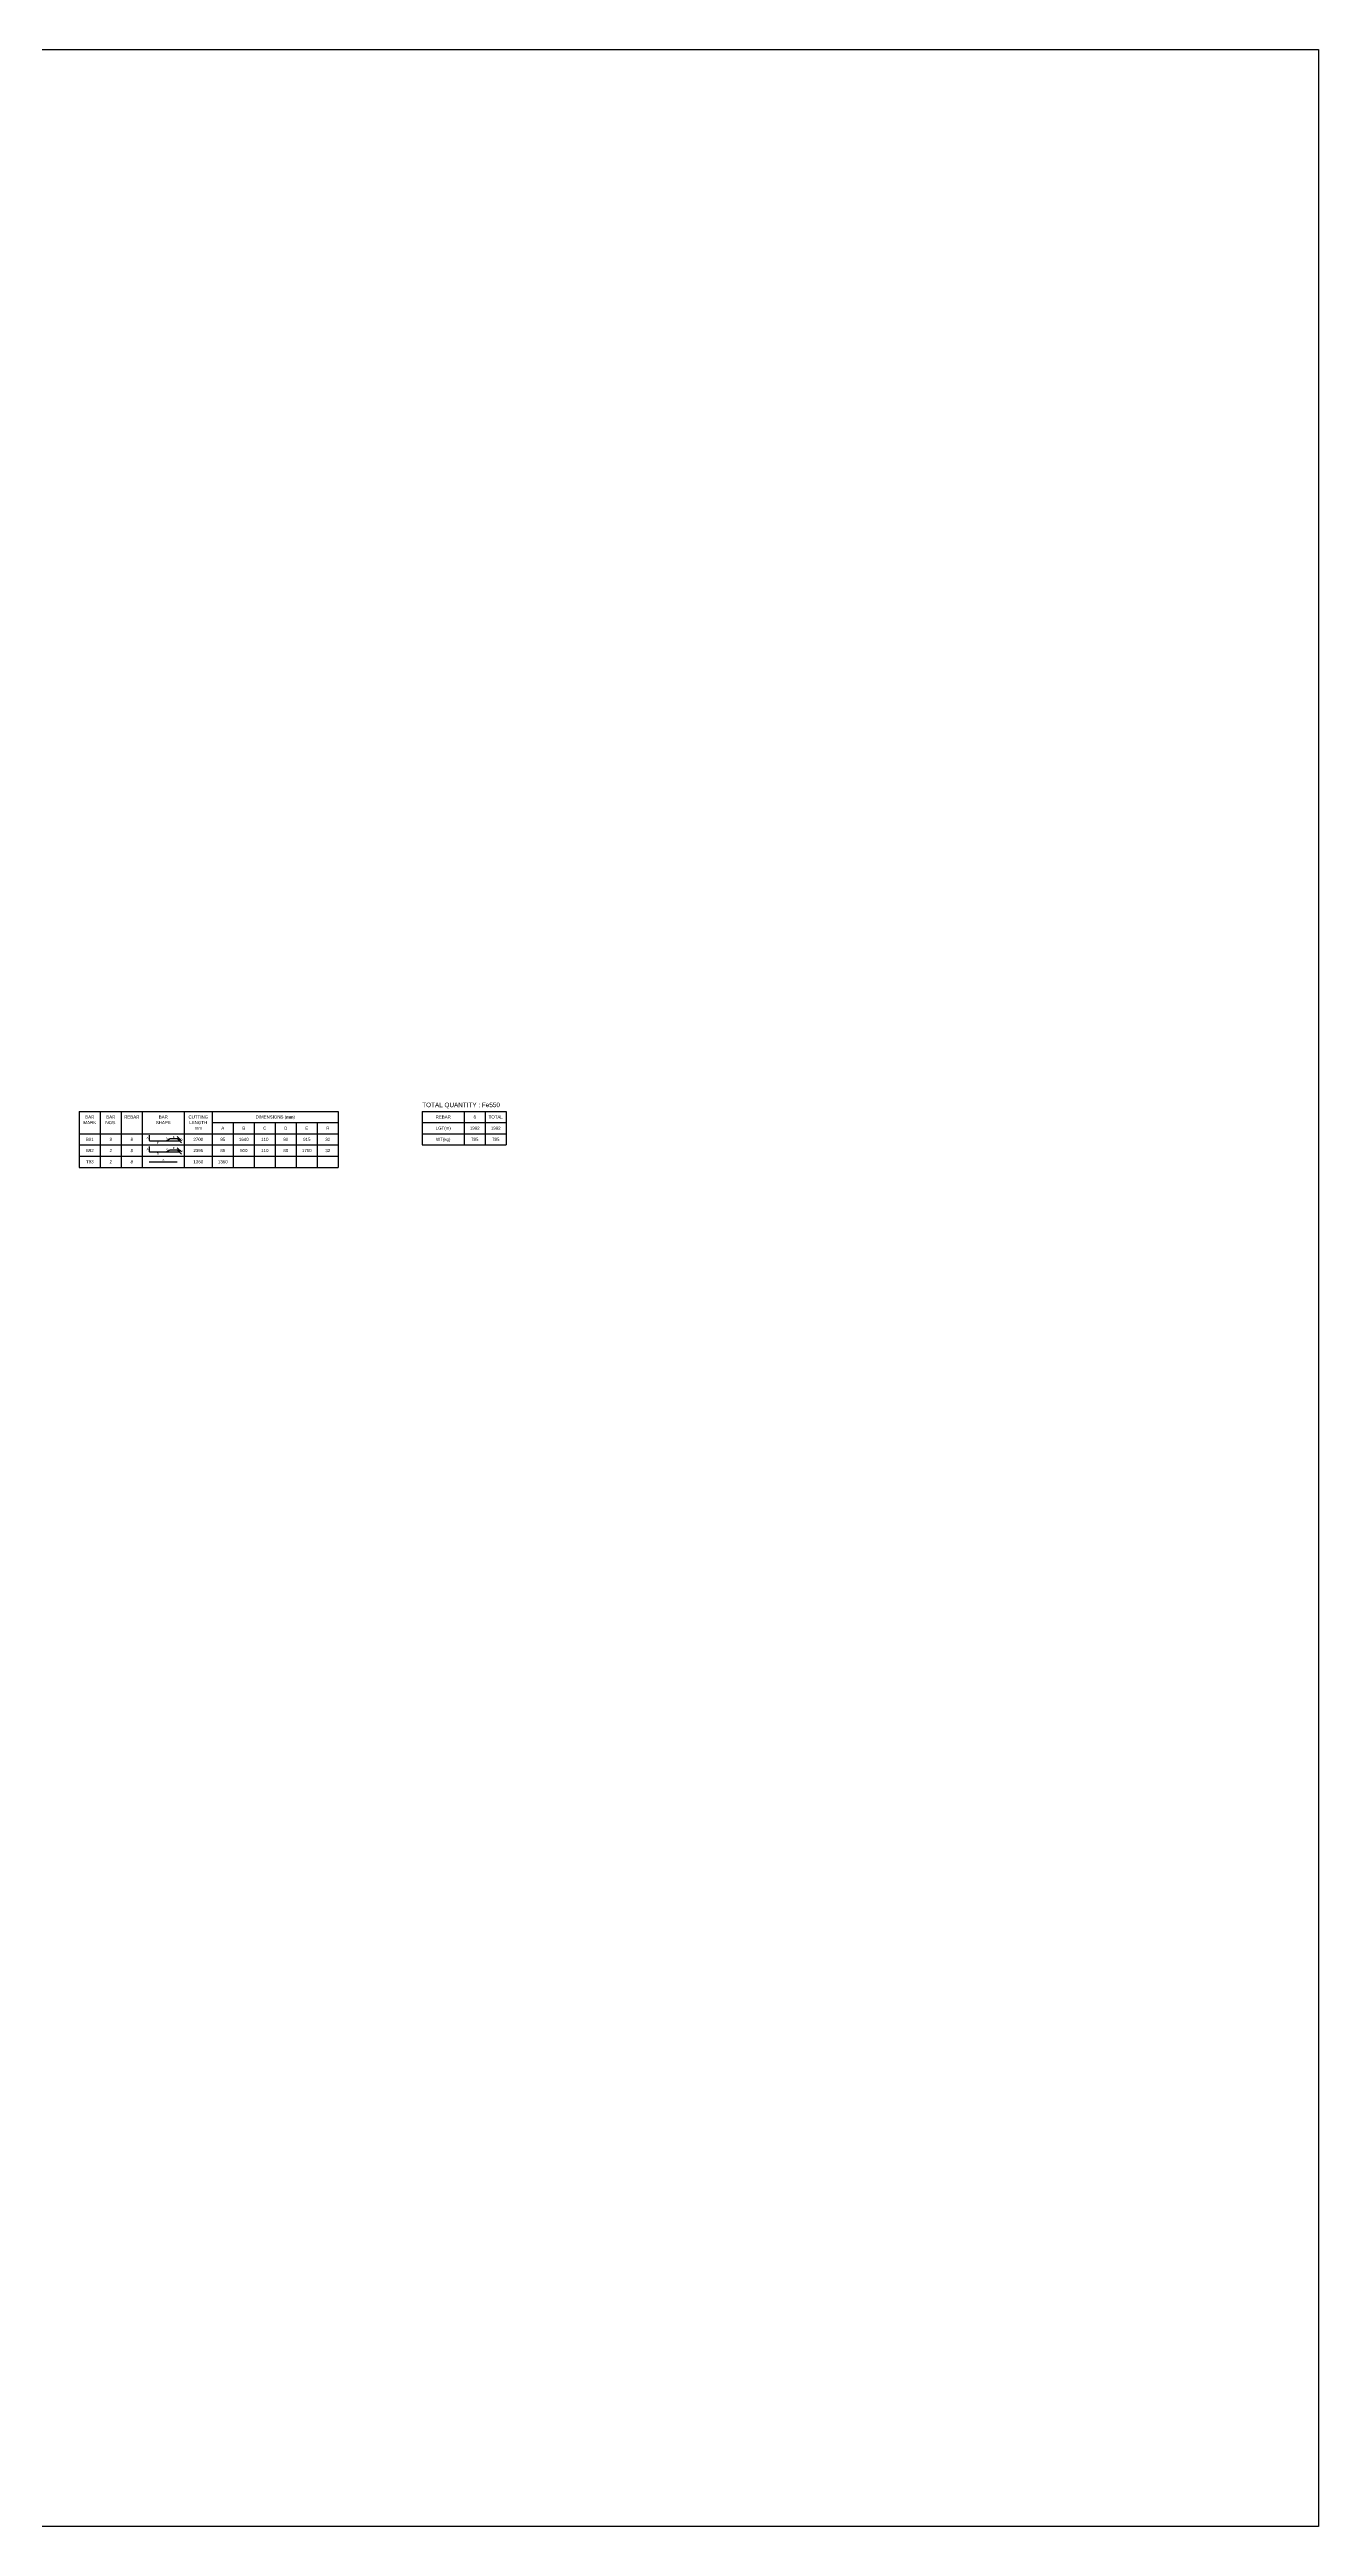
# Model space of a CAD drawing. Header units: inches. Extents: x -816171 to 9366335, y -450961 to 689132.
# Drawn here: x 8048687 to 8139337, y 180150 to 357163 of the extents above; entities that cross this region are included whole.
import ezdxf
from ezdxf.enums import TextEntityAlignment as Align

# ---------------------------------------------------------------- set-up
doc = ezdxf.new("R2010")
doc.units = ezdxf.units.IN
doc.header["$MEASUREMENT"] = 0
for name, color, linetype in [('Dimension', 31, 'Continuous'), ('Reinforcement', 130, 'Continuous'), ('Schedule Header', 4, 'Continuous'), ('Schedule Line', 60, 'Continuous'), ('Text', 31, 'Continuous')]:
    doc.layers.add(name, color=color, linetype=linetype)
doc.styles.add('SC-BBS1', font='SansSerif')
doc.styles.get("Standard").update_dxf_attribs({"font": 'txt.shx'})
doc.dimstyles.new('SCBBSDim', dxfattribs={"dimtxt": 225, "dimasz": 0.18, "dimexe": 0, "dimexo": 0, "dimgap": 0, "dimtad": 1, "dimtoh": 1, "dimdec": 0, "dimzin": 0, "dimdsep": 46, "dimtxsty": 'Standard', "dimtsz": 150, "dimcen": 0.09, "dimclrd": 8, "dimclre": 8, "dimclrt": 3, "dimadec": 0, "dimazin": 0, "dimtfac": 1, "dimtdec": 0, "dimtix": 1, "dimtofl": 0, "dimtmove": 0, "dimatfit": 3, "dimfxl": 1, "dimtolj": 1, "dimtzin": 0, "dimarcsym": 0})

# ---------------------------------------------------------------- blocks, each defined once
blk = doc.blocks.new('*D3156')
at = {"layer": 'DEFPOINTS', "color": 0, "transparency": 16777216}
for p in [(8057012, 279179), (8057312, 279329), (8057962, 279329)]:
    blk.add_point(p, dxfattribs=at)
at = {"layer": 'Dimension', "color": 8, "lineweight": -2, "transparency": 16777216}
for p, q in [((8057012, 279179), (8057962, 279179)), ((8057312, 279329), (8057962, 279329)), ((8058112, 279179), (8057812, 279479)), ((8058112, 279029), (8057812, 279329)), ((8057962, 279179), (8057962, 279329))]:
    blk.add_line(p, q, dxfattribs=at)
blk = doc.blocks.new('*D3157')
at = {"layer": 'DEFPOINTS', "color": 0, "transparency": 16777216}
for p in [(8057012, 278379), (8057312, 278529), (8057962, 278529)]:
    blk.add_point(p, dxfattribs=at)
at = {"layer": 'Dimension', "color": 8, "lineweight": -2, "transparency": 16777216}
for p, q in [((8057012, 278379), (8057962, 278379)), ((8057312, 278529), (8057962, 278529)), ((8058112, 278379), (8057812, 278679)), ((8058112, 278229), (8057812, 278529)), ((8057962, 278379), (8057962, 278529))]:
    blk.add_line(p, q, dxfattribs=at)

msp = doc.modelspace()

# ---------------------------------------------------------------- linework, layer by layer
msp.add_lwpolyline([(7724899.74806, 357162.51256), (8139336.98926, 357162.51256), (8139336.98926, 180149.84666), (7724899.74806, 180149.84666)], close=True)
at = {"layer": 'Reinforcement'}
for points in [[(8055812.23604, 279578.77449), (8055812.23604, 279228.77449, 0.5), (8055862.23604, 279178.77449), (8057012.23604, 279178.77449), (8057312.23604, 279328.77449), (8057812.23604, 279328.77449)], [(8055812.23604, 278778.77449), (8055812.23604, 278428.77449, 0.5), (8055862.23604, 278378.77449), (8057012.23604, 278378.77449), (8057312.23604, 278528.77449), (8057812.23604, 278528.77449)]]:
    msp.add_lwpolyline(points, format="xyb", dxfattribs=at)
msp.add_lwpolyline([(8055812.23604, 277678.77449), (8057812.23604, 277678.77449)], dxfattribs=at)
at = {"layer": 'Schedule Line'}
for p, q in [((8050812.23604, 281278.77449), (8069312.23604, 281278.77449)), ((8050812.23604, 281278.77449), (8050812.23604, 277278.77449)), ((8050812.23604, 281278.77449), (8050812.23604, 277278.77449)), ((8052312.23604, 281278.77449), (8052312.23604, 277278.77449)), ((8053812.23604, 281278.77449), (8053812.23604, 277278.77449)), ((8055312.23604, 281278.77449), (8055312.23604, 277278.77449)), ((8058312.23604, 281278.77449), (8058312.23604, 277278.77449)), ((8060312.23604, 281278.77449), (8060312.23604, 277278.77449)), ((8060312.23604, 280478.77449), (8069312.23604, 280478.77449)), ((8061812.23604, 280478.77449), (8061812.23604, 277278.77449)), ((8063312.23604, 280478.77449), (8063312.23604, 277278.77449)), ((8064812.23604, 280478.77449), (8064812.23604, 277278.77449)), ((8066312.23604, 280478.77449), (8066312.23604, 277278.77449)), ((8067812.23604, 280478.77449), (8067812.23604, 277278.77449)), ((8069312.23604, 281278.77449), (8069312.23604, 277278.77449)), ((8075312.23604, 281278.77449), (8081312.23604, 281278.77449)), ((8075312.23604, 281278.77449), (8075312.23604, 278878.77449)), ((8075312.23604, 280478.77449), (8081312.23604, 280478.77449)), ((8078312.23604, 281278.77449), (8078312.23604, 278878.77449)), ((8079812.23604, 281278.77449), (8079812.23604, 278878.77449)), ((8081312.23604, 281278.77449), (8081312.23604, 278878.77449)), ((8050812.23604, 279678.77449), (8069312.23604, 279678.77449)), ((8050812.23604, 278878.77449), (8069312.23604, 278878.77449)), ((8050812.23604, 278078.77449), (8069312.23604, 278078.77449)), ((8075312.23604, 279678.77449), (8081312.23604, 279678.77449)), ((8075312.23604, 278878.77449), (8081312.23604, 278878.77449)), ((8050812.23604, 277278.77449), (8069312.23604, 277278.77449))]:
    msp.add_line(p, q, dxfattribs=at)

# ---------------------------------------------------------------- texts
at = {"layer": 'Dimension', "style": 'SC-BBS1'}
for s, p in [('A', (8055687.23604, 279378.77449)), ('A', (8055687.23604, 278578.77449)), ('B', (8056412.23604, 279053.77449)), ('B', (8056412.23604, 278253.77449)), ('E', (8057562.23604, 279453.77449)), ('E', (8057562.23604, 278653.77449)), ('D', (8058112.23604, 279253.77449)), ('D', (8058112.23604, 278453.77449)), ('A', (8056812.23604, 277803.77449))]:
    msp.add_text(s, height=150, dxfattribs=at).set_placement(p, align=Align.MIDDLE_CENTER)
for p in [(8057099.73604, 279378.77449), (8057099.73604, 278578.77449)]:
    msp.add_text('C', height=150, rotation=26.5650511771, dxfattribs=at).set_placement(p, align=Align.MIDDLE_CENTER)
at = {"layer": 'Schedule Header', "style": 'SC-BBS1'}
msp.add_text('TOTAL QUANTITY : Fe550', height=325, dxfattribs=at).set_placement((8075312.23604, 281578.77449))
for s, p in [('MARK', (8051562.23604, 280478.77449)), ('BAR', (8051562.23604, 280878.77449)), ('NOS.', (8053062.23604, 280478.77449)), ('BAR', (8053062.23604, 280878.77449)), ('REBAR', (8054562.23604, 280878.77449)), ('SHAPE', (8056812.23604, 280478.77449)), ('BAR', (8056812.23604, 280878.77449)), ('CUTTING', (8059312.23604, 280878.77449)), ('LENGTH', (8059312.23604, 280478.77449)), ('mm', (8059312.23604, 280078.77449)), ('A', (8061062.23604, 280078.77449)), ('B', (8062562.23604, 280078.77449)), ('DIMENSIONS (mm)', (8064812.23604, 280878.77449)), ('C', (8064062.23604, 280078.77449)), ('D', (8065562.23604, 280078.77449)), ('E', (8067062.23604, 280078.77449)), ('R', (8068562.23604, 280078.77449)), ('REBAR', (8076812.23604, 280878.77449)), ('LGT(m)', (8076812.23604, 280078.77449)), ('8', (8079062.23604, 280878.77449)), ('TOTAL', (8080562.23604, 280878.77449)), ('WT(kg)', (8076812.23604, 279278.77449))]:
    msp.add_text(s, height=225, dxfattribs=at).set_placement(p, align=Align.MIDDLE_CENTER)
at = {"layer": 'Text', "style": 'SC-BBS1'}
for s, p in [('1992', (8079062.23604, 280078.77449)), ('1992', (8080562.23604, 280078.77449)), ('B91', (8051562.23604, 279278.77449)), ('B92', (8051562.23604, 278478.77449)), ('3', (8053062.23604, 279278.77449)), ('2', (8053062.23604, 278478.77449)), ('8', (8054562.23604, 279278.77449)), ('8', (8054562.23604, 278478.77449)), ('2700', (8059312.23604, 279278.77449)), ('2395', (8059312.23604, 278478.77449)), ('85', (8061062.23604, 279278.77449)), ('85', (8061062.23604, 278478.77449)), ('1640', (8062562.23604, 279278.77449)), ('500', (8062562.23604, 278478.77449)), ('110', (8064062.23604, 279278.77449)), ('110', (8064062.23604, 278478.77449)), ('80', (8065562.23604, 279278.77449)), ('80', (8065562.23604, 278478.77449)), ('1750', (8067062.23604, 278478.77449)), ('915', (8067062.23604, 279278.77449)), ('32', (8068562.23604, 279278.77449)), ('32', (8068562.23604, 278478.77449)), ('785', (8079062.23604, 279278.77449)), ('785', (8080562.23604, 279278.77449)), ('T93', (8051562.23604, 277678.77449)), ('2', (8053062.23604, 277678.77449)), ('8', (8054562.23604, 277678.77449)), ('1360', (8059312.23604, 277678.77449)), ('1360', (8061062.23604, 277678.77449))]:
    msp.add_text(s, height=225, dxfattribs=at).set_placement(p, align=Align.MIDDLE_CENTER)

# ---------------------------------------------------------------- dimensions: what is measured, and where the dimension line sits
at = {"layer": 'Dimension'}
for base, p1, p2, picture, middle in [((8057962.23604, 279328.77449), (8057012.23604, 279178.77449), (8057312.23604, 279328.77449), '*D3156', (8057962.23604, 279253.77449)), ((8057962.23604, 278528.77449), (8057012.23604, 278378.77449), (8057312.23604, 278528.77449), '*D3157', (8057962.23604, 278453.77449))]:
    dim = msp.add_linear_dim(base=base, p1=p1, p2=p2, angle=90, text=' ', dimstyle='SCBBSDim', dxfattribs=at)
    dim.commit()
    dim.dimension.update_dxf_attribs({"geometry": picture, "text_midpoint": middle})

doc.saveas('drawing.dxf')
